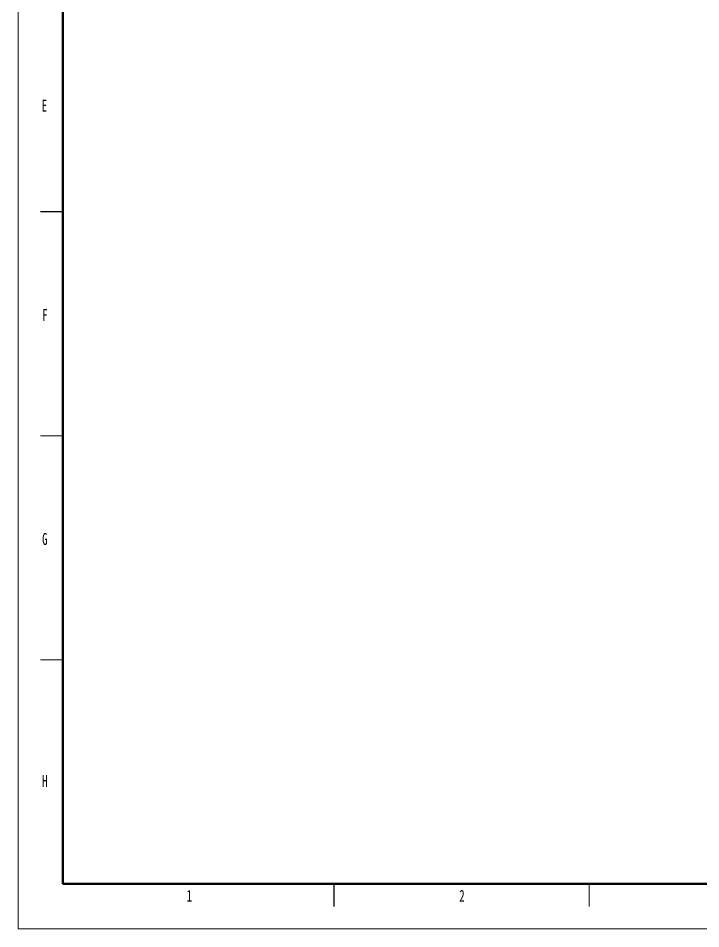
# Model space of a CAD drawing. Header units: millimetres. Extents: x 0 to 597, y 0 to 420.
# Drawn here: x 0 to 152.4, y 0 to 203.2 of the extents above; entities that cross this region are included whole.
import ezdxf

# ---------------------------------------------------------------- set-up
doc = ezdxf.new("R2010")
doc.units = ezdxf.units.MM
doc.layers.add('FORMAT', color=5, linetype='Continuous')
doc.layers.add('SLD-0', color=7, linetype='Continuous')
doc.styles.add('SLDTEXTSTYLE0', font='TXT', dxfattribs={"width": 0.663})

msp = doc.modelspace()

# ---------------------------------------------------------------- linework, layer by layer
at = {"layer": 'FORMAT', "color": 7, "linetype": 'Continuous', "lineweight": 18}
msp.add_line((10, 60), (5, 60), dxfattribs=at)
at = {"layer": 'SLD-0', "lineweight": 18}
for p, q in [((0, 0), (0, 420)), ((127.5, 10), (127.5, 5)), ((0, 0), (597, 0))]:
    msp.add_line(p, q, dxfattribs=at)
at = {"layer": 'SLD-0', "lineweight": 50}
for q in [(10, 410), (587, 10)]:
    msp.add_line((10, 10), q, dxfattribs=at)
at = {"layer": 'SLD-0'}
for p, q in [((10, 160), (5, 160)), ((70.5, 10), (70.5, 5))]:
    msp.add_line(p, q, dxfattribs=at)
at = {"layer": 'SLD-0', "color": 7, "linetype": 'Continuous', "lineweight": 18}
msp.add_line((10, 110), (5, 110), dxfattribs=at)

# ---------------------------------------------------------------- texts
at = {"layer": 'SLD-0', "char_height": 2.65, "style": 'SLDTEXTSTYLE0'}
for s, insert, attachment_point in [('E', (5.24, 185.01), 1), ('F', (5.34, 138.31), 1), ('G', (5.34, 88.31), 1), ('H', (5.34, 34.29), 1), ('1', (38.22, 8.69), 2), ('2', (99.07, 8.69), 2)]:
    msp.add_mtext(s, dxfattribs=dict(at, insert=insert, attachment_point=attachment_point))

doc.saveas('drawing.dxf')
